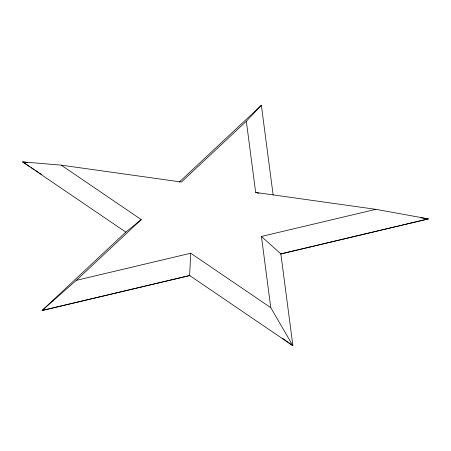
<?xml version="1.0" encoding="UTF-8"?>
<svg xmlns="http://www.w3.org/2000/svg" width="451" height="451" viewBox="0 0 451 451"><rect width="100%" height="100%" fill="white"/><g stroke="black" fill="none" stroke-linecap="round" stroke-linejoin="round"><path stroke-width="0.68" d="M280.623 254.026L428.45 218.887L375.852 209.332L261.439 236.459L280.855 253.885L292.896 345.742L189.634 275.516L190.728 253.231L76.309 280.359L42.039 310.513L190.04 275.505M61.201 165.145L141.253 219.581L125.812 232.113L22.55 161.886L61.201 165.145L181.387 182.024L246.331 121.246L261.366 105.258L273.137 195.024M125.812 232.113L42.039 310.513L189.634 275.516M179.132 182.215L261.366 105.258M76.309 280.359L141.253 219.581M280.855 253.885L428.45 218.887L420.8 217.81M246.331 121.246L255.666 192.453L375.852 209.332M27.415 162.569L22.55 161.886L30.166 166.881M374.465 231.25L375.852 231.442M255.666 192.453L258.953 193.316M31.333 167.654L34.265 169.576M35.432 170.343L38.363 172.265M39.536 173.032L41.875 174.571M190.728 253.231L270.775 307.672L292.896 345.742L282.117 337.968M261.439 236.459L270.775 307.672"/></g></svg>
